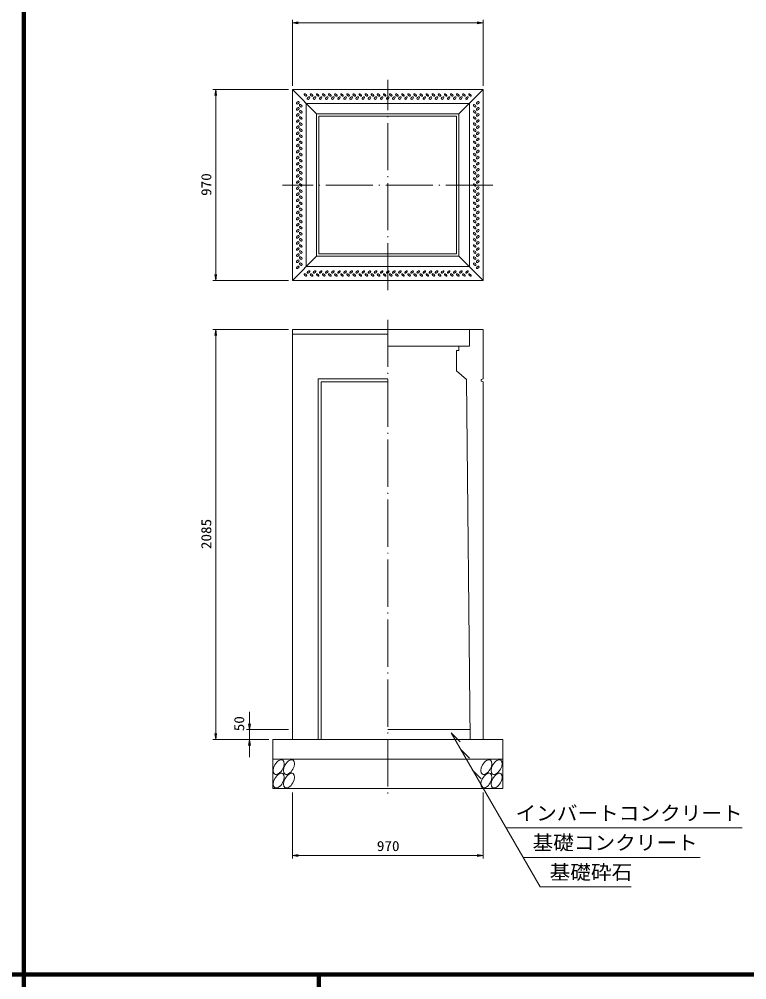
# Model space of a CAD drawing. Units: millimetres, scale not verified. Extents: x -8410 to 41710, y -74801 to 5940.
# Drawn here: x 23186 to 26886, y -58467 to -53582 of the extents above; entities that cross this region are included whole.
import ezdxf
from ezdxf.enums import TextEntityAlignment as Align

# ---------------------------------------------------------------- set-up
doc = ezdxf.new("R2010")
doc.units = ezdxf.units.MM
doc.header["$LTSCALE"] = 20
doc.linetypes.add('LONG_DASHED_DOTTED', pattern=[15.25, 12, -1.5, 0.25, -1.5])
for name, color, linetype, lineweight in [('0-0_グループ[0](0)-D-BMK(0)', 2, 'LONG_DASHED_DOTTED', 13), ('0-1_グループ[0](0)-D-STR(1)', 1, 'Continuous', 13), ('0-2_グループ[0](0)-D-STR-DIM(2)', 7, 'Continuous', 13), ('0-3_グループ[0](0)-D-STR-HTXT(3)', 7, 'Continuous', 13), ('0-5_グループ[0](0)-D-TTL(5)', 2, 'Continuous', 140)]:
    doc.layers.add(name, color=color, linetype=linetype, lineweight=lineweight)
doc.layers.add('0-4_グループ[0](0)-D-STR-TXT(4)', color=7, linetype='Continuous')
doc.styles.add('ＭＳ ゴシック', font='')
doc.styles.get('ＭＳ ゴシック').set_extended_font_data('MS Gothic')

msp = doc.modelspace()

# ---------------------------------------------------------------- linework, layer by layer
at = {"layer": '0-0_グループ[0](0)-D-BMK(0)'}
for p, q in [((25060, -54960), (25060, -53890)), ((25595, -54425), (24525, -54425)), ((25060, -55110), (25060, -57545))]:
    msp.add_line(p, q, dxfattribs=at)
at = {"layer": '0-1_グループ[0](0)-D-STR(1)'}
for p, q in [((24575, -53940), (25545, -53940)), ((24575, -54910), (24575, -53940)), ((24698, -54063), (24575, -53940)), ((25422, -54063), (25545, -53940)), ((25545, -53940), (25545, -54910)), ((24645, -54010), (25475, -54010)), ((24645, -54840), (24645, -54010)), ((25475, -54010), (25475, -54840)), ((24698, -54063), (25422, -54063)), ((24698, -54787), (24698, -54063)), ((24710, -54075), (25410, -54075)), ((24710, -54775), (24710, -54075)), ((25410, -54075), (25410, -54775)), ((25422, -54063), (25422, -54787)), ((24575, -54910), (24698, -54787)), ((25422, -54787), (24698, -54787)), ((25410, -54775), (24710, -54775)), ((25422, -54787), (25545, -54910)), ((25475, -54840), (24645, -54840)), ((25545, -54910), (24575, -54910)), ((25545, -55160), (24575, -55160)), ((24575, -55160), (24575, -57245)), ((25060, -55183.3), (24575, -55183.3)), ((25475, -55160), (25475, -55245)), ((25545, -55160), (25545, -55411.5)), ((25475, -55245), (25060, -55245)), ((25410, -55267), (25410, -55370)), ((24706.5, -55411.5), (24706.5, -57245)), ((24706.5, -55411.5), (25060, -55411.5)), ((24721.5, -55426.5), (24721.5, -57245)), ((24721.5, -55426.5), (25060, -55426.5)), ((25535, -55415), (25545, -55411.5)), ((25545, -55426.5), (25545, -57245)), ((25479.45, -57195), (25060, -57195)), ((25645, -57245), (24475, -57245)), ((24475, -57245), (24475, -57495)), ((25645, -57245), (25645, -57495)), ((25645, -57345), (24475, -57345)), ((25645, -57495), (24475, -57495))]:
    msp.add_line(p, q, dxfattribs=at)
for points in [[(25422, -55245), (25422, -55267), (25410, -55267)], [(25410, -55370), (25460, -55415), (25480, -57245)], [(25545, -55426.5), (25535, -55423), (25535, -55415)]]:
    msp.add_lwpolyline(points, dxfattribs=at)
for centre, major_axis, ratio in [((24641.5, -53967.25), (-6.01, 6.01), 0.529412), ((24657, -53982.75), (6.01, 6.01), 0.529412), ((24672.5, -53967.25), (-6.01, 6.01), 0.529412), ((24688, -53982.75), (6.01, 6.01), 0.529412), ((24703.5, -53967.25), (-6.01, 6.01), 0.529412), ((24719, -53982.75), (6.01, 6.01), 0.529412), ((24734.5, -53967.25), (-6.01, 6.01), 0.529412), ((24750, -53982.75), (6.01, 6.01), 0.529412), ((24765.5, -53967.25), (-6.01, 6.01), 0.529412), ((24781, -53982.75), (6.01, 6.01), 0.529412), ((24796.5, -53967.25), (-6.01, 6.01), 0.529412), ((24812, -53982.75), (6.01, 6.01), 0.529412), ((24827.5, -53967.25), (-6.01, 6.01), 0.529412), ((24843, -53982.75), (6.01, 6.01), 0.529412), ((24858.5, -53967.25), (-6.01, 6.01), 0.529412), ((24874, -53982.75), (6.01, 6.01), 0.529412), ((24889.5, -53967.25), (-6.01, 6.01), 0.529412), ((24905, -53982.75), (6.01, 6.01), 0.529412), ((24920.5, -53967.25), (-6.01, 6.01), 0.529412), ((24936, -53982.75), (6.01, 6.01), 0.529412), ((24951.5, -53967.25), (-6.01, 6.01), 0.529412), ((24967, -53982.75), (6.01, 6.01), 0.529412), ((24982.5, -53967.25), (-6.01, 6.01), 0.529412), ((24998, -53982.75), (6.01, 6.01), 0.529412), ((25013.5, -53967.25), (-6.01, 6.01), 0.529412), ((25029, -53982.75), (6.01, 6.01), 0.529412), ((25044.5, -53967.25), (-6.01, 6.01), 0.529412), ((25060, -53982.75), (6.01, 6.01), 0.529412), ((25075.5, -53967.25), (-6.01, 6.01), 0.529412), ((25091, -53982.75), (6.01, 6.01), 0.529412), ((25106.5, -53967.25), (-6.01, 6.01), 0.529412), ((25122, -53982.75), (6.01, 6.01), 0.529412), ((25137.5, -53967.25), (-6.01, 6.01), 0.529412), ((25153, -53982.75), (6.01, 6.01), 0.529412), ((25168.5, -53967.25), (-6.01, 6.01), 0.529412), ((25184, -53982.75), (6.01, 6.01), 0.529412), ((25199.5, -53967.25), (-6.01, 6.01), 0.529412), ((25215, -53982.75), (6.01, 6.01), 0.529412), ((25230.5, -53967.25), (-6.01, 6.01), 0.529412), ((25246, -53982.75), (6.01, 6.01), 0.529412), ((25261.5, -53967.25), (-6.01, 6.01), 0.529412), ((25277, -53982.75), (6.01, 6.01), 0.529412), ((25292.5, -53967.25), (-6.01, 6.01), 0.529412), ((25308, -53982.75), (6.01, 6.01), 0.529412), ((25323.5, -53967.25), (-6.01, 6.01), 0.529412), ((25339, -53982.75), (6.01, 6.01), 0.529412), ((25354.5, -53967.25), (-6.01, 6.01), 0.529412), ((25370, -53982.75), (6.01, 6.01), 0.529412), ((25385.5, -53967.25), (-6.01, 6.01), 0.529412), ((25401, -53982.75), (6.01, 6.01), 0.529412), ((25416.5, -53967.25), (-6.01, 6.01), 0.529412), ((25432, -53982.75), (6.01, 6.01), 0.529412), ((25447.5, -53967.25), (-6.01, 6.01), 0.529412), ((25463, -53982.75), (6.01, 6.01), 0.529412), ((25478.5, -53967.25), (-6.01, 6.01), 0.529412), ((24602.25, -54006.5), (-6.01, -6.01), 0.529412), ((24602.25, -54037.5), (-6.01, -6.01), 0.529412), ((24617.75, -54022), (-6.01, 6.01), 0.529412), ((25502.25, -54022), (6.01, -6.01), 0.529412), ((25517.75, -54006.5), (6.01, 6.01), 0.529412), ((25517.75, -54037.5), (6.01, 6.01), 0.529412), ((24602.25, -54068.5), (-6.01, -6.01), 0.529412), ((24617.75, -54053), (-6.01, 6.01), 0.529412), ((24617.75, -54084), (-6.01, 6.01), 0.529412), ((25502.25, -54053), (6.01, -6.01), 0.529412), ((25502.25, -54084), (6.01, -6.01), 0.529412), ((25517.75, -54068.5), (6.01, 6.01), 0.529412), ((24602.25, -54099.5), (-6.01, -6.01), 0.529412), ((24602.25, -54130.5), (-6.01, -6.01), 0.529412), ((24617.75, -54115), (-6.01, 6.01), 0.529412), ((25502.25, -54115), (6.01, -6.01), 0.529412), ((25517.75, -54099.5), (6.01, 6.01), 0.529412), ((25517.75, -54130.5), (6.01, 6.01), 0.529412), ((24602.25, -54161.5), (-6.01, -6.01), 0.529412), ((24617.75, -54146), (-6.01, 6.01), 0.529412), ((24617.75, -54177), (-6.01, 6.01), 0.529412), ((25502.25, -54146), (6.01, -6.01), 0.529412), ((25502.25, -54177), (6.01, -6.01), 0.529412), ((25517.75, -54161.5), (6.01, 6.01), 0.529412), ((24602.25, -54192.5), (-6.01, -6.01), 0.529412), ((24602.25, -54223.5), (-6.01, -6.01), 0.529412), ((24617.75, -54208), (-6.01, 6.01), 0.529412), ((25502.25, -54208), (6.01, -6.01), 0.529412), ((25517.75, -54192.5), (6.01, 6.01), 0.529412), ((25517.75, -54223.5), (6.01, 6.01), 0.529412), ((24602.25, -54254.5), (-6.01, -6.01), 0.529412), ((24602.25, -54285.5), (-6.01, -6.01), 0.529412), ((24617.75, -54239), (-6.01, 6.01), 0.529412), ((24617.75, -54270), (-6.01, 6.01), 0.529412), ((25502.25, -54239), (6.01, -6.01), 0.529412), ((25502.25, -54270), (6.01, -6.01), 0.529412), ((25517.75, -54254.5), (6.01, 6.01), 0.529412), ((25517.75, -54285.5), (6.01, 6.01), 0.529412), ((24602.25, -54316.5), (-6.01, -6.01), 0.529412), ((24617.75, -54301), (-6.01, 6.01), 0.529412), ((24617.75, -54332), (-6.01, 6.01), 0.529412), ((25502.25, -54301), (6.01, -6.01), 0.529412), ((25502.25, -54332), (6.01, -6.01), 0.529412), ((25517.75, -54316.5), (6.01, 6.01), 0.529412), ((24602.25, -54347.5), (-6.01, -6.01), 0.529412), ((24602.25, -54378.5), (-6.01, -6.01), 0.529412), ((24617.75, -54363), (-6.01, 6.01), 0.529412), ((25502.25, -54363), (6.01, -6.01), 0.529412), ((25517.75, -54347.5), (6.01, 6.01), 0.529412), ((25517.75, -54378.5), (6.01, 6.01), 0.529412), ((24602.25, -54409.5), (-6.01, -6.01), 0.529412), ((24617.75, -54394), (-6.01, 6.01), 0.529412), ((24617.75, -54425), (-6.01, 6.01), 0.529412), ((25502.25, -54394), (6.01, -6.01), 0.529412), ((25502.25, -54425), (6.01, -6.01), 0.529412), ((25517.75, -54409.5), (6.01, 6.01), 0.529412), ((24602.25, -54440.5), (-6.01, -6.01), 0.529412), ((24602.25, -54471.5), (-6.01, -6.01), 0.529412), ((24617.75, -54456), (-6.01, 6.01), 0.529412), ((25502.25, -54456), (6.01, -6.01), 0.529412), ((25517.75, -54440.5), (6.01, 6.01), 0.529412), ((25517.75, -54471.5), (6.01, 6.01), 0.529412), ((24602.25, -54502.5), (-6.01, -6.01), 0.529412), ((24617.75, -54487), (-6.01, 6.01), 0.529412), ((24617.75, -54518), (-6.01, 6.01), 0.529412), ((25502.25, -54487), (6.01, -6.01), 0.529412), ((25502.25, -54518), (6.01, -6.01), 0.529412), ((25517.75, -54502.5), (6.01, 6.01), 0.529412), ((24602.25, -54533.5), (-6.01, -6.01), 0.529412), ((24602.25, -54564.5), (-6.01, -6.01), 0.529412), ((24617.75, -54549), (-6.01, 6.01), 0.529412), ((24617.75, -54580), (-6.01, 6.01), 0.529412), ((25502.25, -54549), (6.01, -6.01), 0.529412), ((25502.25, -54580), (6.01, -6.01), 0.529412), ((25517.75, -54533.5), (6.01, 6.01), 0.529412), ((25517.75, -54564.5), (6.01, 6.01), 0.529412), ((24602.25, -54595.5), (-6.01, -6.01), 0.529412), ((24602.25, -54626.5), (-6.01, -6.01), 0.529412), ((24617.75, -54611), (-6.01, 6.01), 0.529412), ((25502.25, -54611), (6.01, -6.01), 0.529412), ((25517.75, -54595.5), (6.01, 6.01), 0.529412), ((25517.75, -54626.5), (6.01, 6.01), 0.529412), ((24602.25, -54657.5), (-6.01, -6.01), 0.529412), ((24617.75, -54642), (-6.01, 6.01), 0.529412), ((24617.75, -54673), (-6.01, 6.01), 0.529412), ((25502.25, -54642), (6.01, -6.01), 0.529412), ((25502.25, -54673), (6.01, -6.01), 0.529412), ((25517.75, -54657.5), (6.01, 6.01), 0.529412), ((24602.25, -54688.5), (-6.01, -6.01), 0.529412), ((24602.25, -54719.5), (-6.01, -6.01), 0.529412), ((24617.75, -54704), (-6.01, 6.01), 0.529412), ((25502.25, -54704), (6.01, -6.01), 0.529412), ((25517.75, -54688.5), (6.01, 6.01), 0.529412), ((25517.75, -54719.5), (6.01, 6.01), 0.529412), ((24602.25, -54750.5), (-6.01, -6.01), 0.529412), ((24617.75, -54735), (-6.01, 6.01), 0.529412), ((24617.75, -54766), (-6.01, 6.01), 0.529412), ((25502.25, -54735), (6.01, -6.01), 0.529412), ((25502.25, -54766), (6.01, -6.01), 0.529412), ((25517.75, -54750.5), (6.01, 6.01), 0.529412), ((24602.25, -54781.5), (-6.01, -6.01), 0.529412), ((24602.25, -54812.5), (-6.01, -6.01), 0.529412), ((24617.75, -54797), (-6.01, 6.01), 0.529412), ((25502.25, -54797), (6.01, -6.01), 0.529412), ((25517.75, -54781.5), (6.01, 6.01), 0.529412), ((25517.75, -54812.5), (6.01, 6.01), 0.529412), ((24602.25, -54843.5), (-6.01, -6.01), 0.529412), ((24617.75, -54828), (-6.01, 6.01), 0.529412), ((24657, -54867.25), (-6.01, -6.01), 0.529412), ((24688, -54867.25), (-6.01, -6.01), 0.529412), ((24719, -54867.25), (-6.01, -6.01), 0.529412), ((24750, -54867.25), (-6.01, -6.01), 0.529412), ((24781, -54867.25), (-6.01, -6.01), 0.529412), ((24812, -54867.25), (-6.01, -6.01), 0.529412), ((24843, -54867.25), (-6.01, -6.01), 0.529412), ((24874, -54867.25), (-6.01, -6.01), 0.529412), ((24905, -54867.25), (-6.01, -6.01), 0.529412), ((24936, -54867.25), (-6.01, -6.01), 0.529412), ((24967, -54867.25), (-6.01, -6.01), 0.529412), ((24998, -54867.25), (-6.01, -6.01), 0.529412), ((25029, -54867.25), (-6.01, -6.01), 0.529412), ((25060, -54867.25), (-6.01, -6.01), 0.529412), ((25091, -54867.25), (-6.01, -6.01), 0.529412), ((25122, -54867.25), (-6.01, -6.01), 0.529412), ((25153, -54867.25), (-6.01, -6.01), 0.529412), ((25184, -54867.25), (-6.01, -6.01), 0.529412), ((25215, -54867.25), (-6.01, -6.01), 0.529412), ((25246, -54867.25), (-6.01, -6.01), 0.529412), ((25277, -54867.25), (-6.01, -6.01), 0.529412), ((25308, -54867.25), (-6.01, -6.01), 0.529412), ((25339, -54867.25), (-6.01, -6.01), 0.529412), ((25370, -54867.25), (-6.01, -6.01), 0.529412), ((25401, -54867.25), (-6.01, -6.01), 0.529412), ((25432, -54867.25), (-6.01, -6.01), 0.529412), ((25463, -54867.25), (-6.01, -6.01), 0.529412), ((25502.25, -54828), (6.01, -6.01), 0.529412), ((25517.75, -54843.5), (6.01, 6.01), 0.529412), ((24641.5, -54882.75), (6.01, -6.01), 0.529412), ((24672.5, -54882.75), (6.01, -6.01), 0.529412), ((24703.5, -54882.75), (6.01, -6.01), 0.529412), ((24734.5, -54882.75), (6.01, -6.01), 0.529412), ((24765.5, -54882.75), (6.01, -6.01), 0.529412), ((24796.5, -54882.75), (6.01, -6.01), 0.529412), ((24827.5, -54882.75), (6.01, -6.01), 0.529412), ((24858.5, -54882.75), (6.01, -6.01), 0.529412), ((24889.5, -54882.75), (6.01, -6.01), 0.529412), ((24920.5, -54882.75), (6.01, -6.01), 0.529412), ((24951.5, -54882.75), (6.01, -6.01), 0.529412), ((24982.5, -54882.75), (6.01, -6.01), 0.529412), ((25013.5, -54882.75), (6.01, -6.01), 0.529412), ((25044.5, -54882.75), (6.01, -6.01), 0.529412), ((25075.5, -54882.75), (6.01, -6.01), 0.529412), ((25106.5, -54882.75), (6.01, -6.01), 0.529412), ((25137.5, -54882.75), (6.01, -6.01), 0.529412), ((25168.5, -54882.75), (6.01, -6.01), 0.529412), ((25199.5, -54882.75), (6.01, -6.01), 0.529412), ((25230.5, -54882.75), (6.01, -6.01), 0.529412), ((25261.5, -54882.75), (6.01, -6.01), 0.529412), ((25292.5, -54882.75), (6.01, -6.01), 0.529412), ((25323.5, -54882.75), (6.01, -6.01), 0.529412), ((25354.5, -54882.75), (6.01, -6.01), 0.529412), ((25385.5, -54882.75), (6.01, -6.01), 0.529412), ((25416.5, -54882.75), (6.01, -6.01), 0.529412), ((25447.5, -54882.75), (6.01, -6.01), 0.529412), ((25478.5, -54882.75), (6.01, -6.01), 0.529412), ((24505.65, -57385.5), (-20.62, -35.72), 0.545455), ((24558.15, -57385.5), (-20.62, -35.72), 0.545455), ((25561.65, -57385.5), (-20.62, -35.72), 0.545455), ((25614.15, -57385.5), (-20.62, -35.72), 0.545455), ((24505.65, -57454.5), (-20.62, -35.72), 0.545455), ((24558.15, -57454.5), (-20.62, -35.72), 0.545455), ((25561.65, -57454.5), (-20.62, -35.72), 0.545455), ((25614.15, -57454.5), (-20.62, -35.72), 0.545455)]:
    msp.add_ellipse(centre, major_axis=major_axis, ratio=ratio, dxfattribs=at)
at = {"layer": '0-2_グループ[0](0)-D-STR-DIM(2)'}
for p, q in [((24575, -53920), (24575, -53585)), ((25545, -53920), (25545, -53585)), ((24575, -53600), (25545, -53600)), ((24555, -53940), (24170, -53940)), ((24185, -54910), (24185, -53940)), ((24555, -54910), (24170, -54910)), ((24555, -55160), (24170, -55160)), ((24185, -57245), (24185, -55160)), ((24357.48, -57335), (24357.48, -57105)), ((24357.48, -57195), (24357.48, -57105)), ((24555, -57195), (24342.48, -57195)), ((24455, -57245), (24170, -57245)), ((24455, -57245), (24342.48, -57245)), ((24357.48, -57335), (24357.48, -57245)), ((24575, -57515), (24575, -57850)), ((25545, -57515), (25545, -57850)), ((24575, -57835), (25545, -57835))]:
    msp.add_line(p, q, dxfattribs=at)
for points in [[(24605, -53595), (24575, -53600), (24605, -53605)], [(25515, -53605), (25545, -53600), (25515, -53595)], [(24190, -53970), (24185, -53940), (24180, -53970)], [(24180, -54880), (24185, -54910), (24190, -54880)], [(24190, -55190), (24185, -55160), (24180, -55190)], [(24352.48, -57165), (24357.48, -57195), (24362.48, -57165)], [(24180, -57215), (24185, -57245), (24190, -57215)], [(24362.48, -57275), (24357.48, -57245), (24352.48, -57275)], [(24605, -57830), (24575, -57835), (24605, -57840)], [(25515, -57840), (25545, -57835), (25515, -57830)]]:
    msp.add_lwpolyline(points, dxfattribs=at)
at = {"layer": '0-3_グループ[0](0)-D-STR-HTXT(3)'}
for p, q in [((25382.18, -57211.82), (25834.35, -57995)), ((25382.18, -57211.82), (25427.94, -57257.58)), ((25429.39, -57293.59), (25475.15, -57339.35)), ((25490.07, -57398.68), (25535.82, -57444.43)), ((25661.15, -57695), (26861.75, -57695)), ((25747.75, -57845), (26649.21, -57845)), ((25834.35, -57995), (26298.55, -57995))]:
    msp.add_line(p, q, dxfattribs=at)
at = {"layer": '0-5_グループ[0](0)-D-TTL(5)'}
for p, q in [((23210, -58440), (23210, -42690)), ((23210, -74801.43), (23210, -47940)), ((8410, -58440), (34310, -58440)), ((8410, -58440), (34310, -58440))]:
    msp.add_line(p, q, dxfattribs=at)
msp.add_lwpolyline([(23210, -58640), (24710, -58640), (24710, -58440)], dxfattribs=at)

# ---------------------------------------------------------------- texts
at = {"layer": '0-2_グループ[0](0)-D-STR-DIM(2)', "style": 'ＭＳ ゴシック', "width": 1.1}
for s, p in [('970', (24178, -54480.3)), ('2085', (24178, -56276.7)), ('50', (24345.47, -57203.3))]:
    msp.add_text(s, height=51.32, rotation=90, dxfattribs=at).set_placement(p, align=Align.BOTTOM_LEFT)
msp.add_text('970', height=51.32, dxfattribs=at).set_placement((25004.7, -57828), align=Align.BOTTOM_LEFT)
at = {"layer": '0-4_グループ[0](0)-D-STR-TXT(4)', "style": 'ＭＳ ゴシック', "width": 1.05}
for s, p in [('インバートコンクリート', (25709.85, -57678.68)), ('基礎コンクリート', (25796.45, -57828.68)), ('基礎砕石', (25883.06, -57978.68))]:
    msp.add_text(s, height=73.31, dxfattribs=at).set_placement(p, align=Align.BOTTOM_LEFT)

doc.saveas('drawing.dxf')
